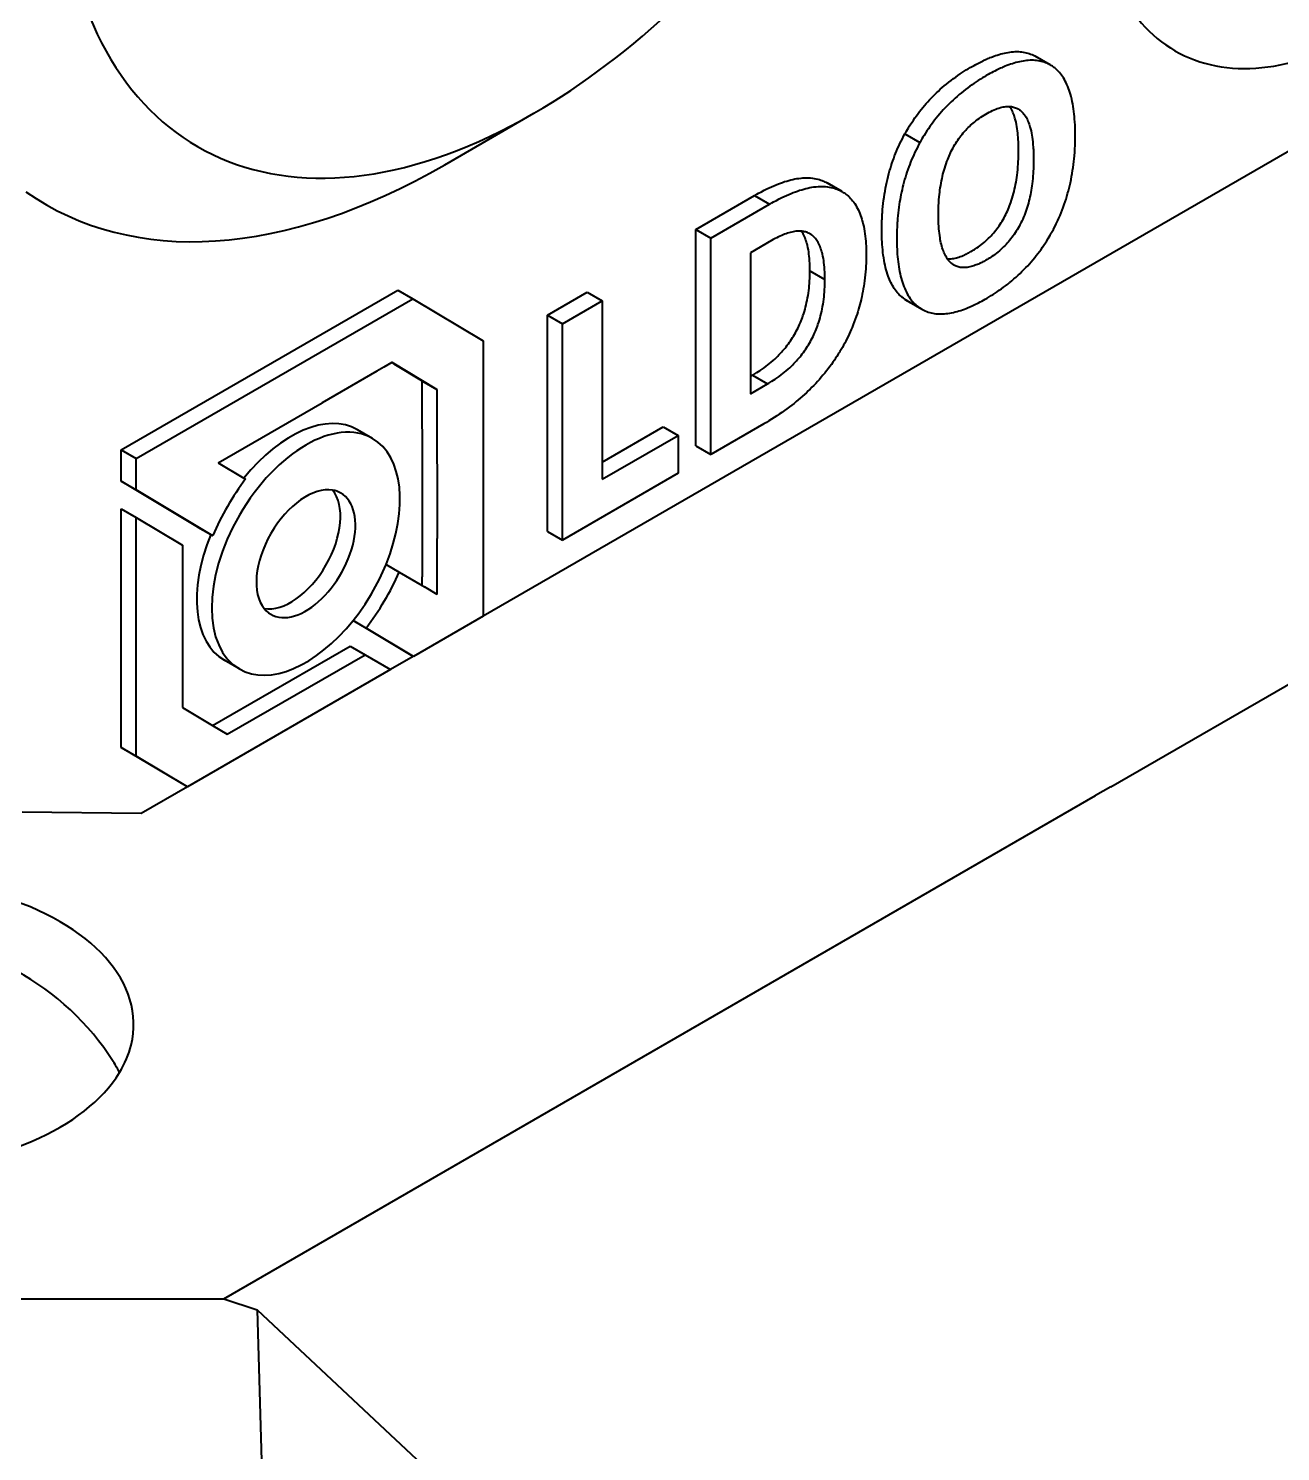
# Model space of a CAD drawing. Header units: millimetres. Extents: x 15 to 415, y 5 to 292.
# Drawn here: x 322.44 to 329.89, y 99.12 to 107.59 of the extents above; entities that cross this region are included whole.
import ezdxf

# ---------------------------------------------------------------- set-up
doc = ezdxf.new("R2010")
doc.units = ezdxf.units.MM
doc.layers.add('Geometries', color=7, linetype='Continuous')

msp = doc.modelspace()

# ---------------------------------------------------------------- linework, layer by layer
at = {"layer": 'Geometries', "linetype": 'Continuous', "lineweight": 40}
for p, q in [((328.8828, 103.0785), (336.6396, 107.5569)), ((328.5222, 107.3729), (328.433, 107.4244)), ((328.5094, 107.3797), (328.5096, 107.3796)), ((328.5097, 107.3795), (328.5096, 107.3796)), ((328.5347, 107.3651), (328.5348, 107.365)), ((328.5348, 107.365), (328.5348, 107.365)), ((330.3988, 107.1247), (325.1487, 104.0936)), ((324.9199, 106.7788), (325.4502, 107.085)), ((327.6577, 106.963), (327.7469, 106.9115)), ((327.1873, 106.6746), (327.2018, 106.6663)), ((326.4134, 106.3943), (326.7632, 106.5963)), ((326.7632, 106.5963), (326.8525, 106.5448)), ((327.284, 106.619), (327.1947, 106.6705)), ((327.2765, 106.6231), (327.2018, 106.6663)), ((326.5026, 106.3428), (326.8525, 106.5448)), ((326.4134, 105.1066), (326.4134, 106.3943)), ((326.4134, 106.3943), (326.5026, 106.3428)), ((326.5026, 105.055), (326.5026, 106.3428)), ((326.8647, 106.3282), (326.739, 106.2556)), ((326.739, 106.2556), (326.739, 105.52)), ((327.0925, 106.148), (327.1818, 106.0965)), ((322.9961, 105.0821), (324.6418, 106.0323)), ((324.6418, 106.0323), (324.7311, 105.9808)), ((325.5309, 105.8848), (325.7672, 106.0213)), ((325.7672, 106.0213), (325.8565, 105.9698)), ((323.0853, 105.0306), (324.7311, 105.9808)), ((324.7311, 105.9808), (325.1487, 105.7321)), ((325.6201, 105.8333), (325.8565, 105.9698)), ((325.8565, 105.9698), (325.8565, 105.0105)), ((327.6571, 105.9783), (327.6577, 105.9779)), ((327.6577, 105.9779), (327.7463, 105.9268)), ((327.669, 105.9709), (327.7582, 105.9194)), ((325.5309, 104.5971), (325.5309, 105.8848)), ((325.5309, 105.8848), (325.6201, 105.8333)), ((325.6201, 104.5455), (325.6201, 105.8333)), ((325.1487, 105.7321), (325.1487, 104.0936)), ((324.557, 105.5739), (324.5165, 105.5504)), ((324.6054, 105.6018), (324.557, 105.5739)), ((324.6072, 105.6028), (324.6054, 105.6018)), ((324.6054, 105.6018), (324.6198, 105.5931)), ((324.8736, 105.4425), (324.6072, 105.6028)), ((324.7844, 105.494), (324.6198, 105.5931)), ((324.5165, 105.5504), (324.1913, 105.3627)), ((324.7844, 105.494), (324.7851, 104.9208)), ((324.7844, 105.494), (324.8736, 105.4425)), ((326.739, 105.52), (326.7513, 105.5271)), ((326.739, 105.52), (326.739, 105.417)), ((326.7513, 105.5271), (326.8405, 105.4756)), ((324.8736, 105.4425), (324.8748, 104.5561)), ((326.739, 105.417), (326.8405, 105.4756)), ((323.5729, 105.0057), (324.1913, 105.3627)), ((326.8181, 105.2372), (326.5026, 105.055)), ((324.4903, 105.1508), (324.401, 105.2023)), ((325.8565, 105.0105), (326.2197, 105.2202)), ((325.8565, 104.9075), (326.3089, 105.1687)), ((326.2197, 105.2202), (326.3089, 105.1687)), ((326.3089, 105.1687), (326.3089, 104.9432)), ((322.9961, 104.8958), (322.9961, 105.0821)), ((322.9961, 105.0821), (323.0853, 105.0306)), ((326.4134, 105.1066), (326.5026, 105.055)), ((323.0853, 104.8443), (323.0853, 105.0306)), ((323.5729, 105.0057), (323.7256, 104.9153)), ((325.8565, 105.0105), (325.8565, 104.9075)), ((323.4511, 104.6238), (322.9961, 104.8958)), ((322.9961, 104.8958), (323.0853, 104.8443)), ((323.7256, 104.9153), (323.7355, 104.9094)), ((324.7851, 104.9208), (324.7859, 104.3266)), ((326.3089, 104.9432), (325.6201, 104.5455)), ((323.5403, 104.5723), (323.0853, 104.8443)), ((322.9961, 103.3126), (322.9961, 104.7324)), ((322.9961, 104.7324), (323.0853, 104.6808)), ((323.0853, 104.6808), (323.3606, 104.5158)), ((323.0853, 103.2611), (323.0853, 104.6808)), ((323.4511, 104.6238), (323.528, 104.5794)), ((323.528, 104.5794), (323.5403, 104.5723)), ((324.8752, 104.2233), (324.8748, 104.5561)), ((325.5309, 104.5971), (325.6201, 104.5455)), ((323.3606, 104.5158), (323.3606, 103.5505)), ((324.5711, 104.4012), (324.6498, 104.3558)), ((324.6498, 104.3558), (324.786, 104.2758)), ((324.786, 104.2758), (324.7859, 104.3266)), ((324.786, 104.2758), (324.8007, 104.2671)), ((324.8752, 104.2233), (324.8007, 104.2671)), ((324.7325, 103.8533), (324.3748, 104.0673)), ((324.3749, 104.0674), (324.4522, 104.0228)), ((325.1487, 104.0936), (324.7341, 103.8542)), ((324.7341, 103.8542), (324.4522, 104.0228)), ((323.5389, 103.4434), (324.3572, 103.9158)), ((324.3572, 103.9158), (324.4464, 103.8643)), ((323.6984, 103.7792), (323.6091, 103.8307)), ((323.6264, 103.3908), (324.4464, 103.8643)), ((324.4464, 103.8643), (324.5973, 103.7752)), ((324.7325, 103.8533), (324.5973, 103.7752)), ((324.7341, 103.8542), (324.7325, 103.8533)), ((324.5973, 103.7752), (323.3907, 103.0786)), ((323.3606, 103.5505), (323.5389, 103.4434)), ((323.5389, 103.4434), (323.6264, 103.3908)), ((323.3892, 103.0778), (322.9961, 103.3126)), ((322.9961, 103.3126), (323.0853, 103.2611)), ((323.3907, 103.0786), (323.0853, 103.2611)), ((323.3892, 103.0778), (323.115, 102.9194)), ((323.3907, 103.0786), (323.3892, 103.0778)), ((328.8828, 103.0785), (328.7915, 103.0258)), ((323.6058, 100.0318), (328.7915, 103.0258)), ((323.115, 102.9194), (322.4056, 102.9266)), ((321.5688, 100.0318), (323.6058, 100.0318)), ((323.6058, 100.0318), (323.8048, 99.967)), ((323.8048, 99.967), (327.288, 96.7007)), ((323.8048, 99.967), (323.8489, 98.3965))]:
    msp.add_line(p, q, dxfattribs=at)
at = {"layer": 'Geometries', "linetype": 'Continuous', "lineweight": 40, "flags": 128}
for points in [[(327.6577, 106.963), (327.6577, 106.9631), (327.6577, 106.9631), (327.6579, 106.9634), (327.658, 106.9636), (327.6582, 106.9639), (327.6585, 106.9646), (327.6592, 106.9657), (327.6603, 106.9677), (327.6623, 106.9714), (327.666, 106.9778), (327.6727, 106.9893), (327.6787, 106.9994), (327.6849, 107.0095), (327.6924, 107.0214), (327.7001, 107.0331), (327.7079, 107.0448), (327.717, 107.0578), (327.7262, 107.0707), (327.7356, 107.0834), (327.7451, 107.0959), (327.7548, 107.1082), (327.7647, 107.1203), (327.7743, 107.1317), (327.784, 107.1429), (327.7938, 107.1538), (327.8037, 107.1646), (327.8137, 107.1752), (327.8238, 107.1855), (327.834, 107.1956), (327.8453, 107.2066), (327.8566, 107.2172), (327.8681, 107.2277), (327.8797, 107.2379), (327.8913, 107.2478), (327.905, 107.2592), (327.9188, 107.2703), (327.9324, 107.2809), (327.9461, 107.2911), (327.9596, 107.301), (327.973, 107.3105), (327.9856, 107.319), (327.998, 107.3273), (328.0103, 107.3352), (328.0224, 107.3428), (328.0343, 107.3501), (328.046, 107.357), (328.0575, 107.3636), (328.0687, 107.3699), (328.0798, 107.3759), (328.0905, 107.3816), (328.0987, 107.3858), (328.1067, 107.3899), (328.1146, 107.3937), (328.1222, 107.3974), (328.1297, 107.4009), (328.1369, 107.4042), (328.144, 107.4074), (328.151, 107.4104), (328.1579, 107.4134), (328.1648, 107.4162), (328.1718, 107.419), (328.1787, 107.4217), (328.1856, 107.4242), (328.1964, 107.4281), (328.2071, 107.4316), (328.2178, 107.435), (328.2284, 107.438), (328.2393, 107.4408), (328.25, 107.4434), (328.2606, 107.4456), (328.2712, 107.4475), (328.2817, 107.4491), (328.2921, 107.4503), (328.3025, 107.4512), (328.3126, 107.4518), (328.3227, 107.452), (328.3326, 107.4519), (328.3423, 107.4513), (328.3518, 107.4505), (328.3612, 107.4492), (328.3704, 107.4476), (328.3794, 107.4457), (328.3883, 107.4433), (328.397, 107.4406), (328.4055, 107.4376), (328.4138, 107.4341), (328.422, 107.4303), (328.43, 107.4261), (328.433, 107.4244)], [(328.5094, 107.3797), (328.5031, 107.3826), (328.4947, 107.3861), (328.4862, 107.3891), (328.4775, 107.3918), (328.4686, 107.3942), (328.4596, 107.3961), (328.4504, 107.3977), (328.441, 107.399), (328.4315, 107.3998), (328.4218, 107.4003), (328.4119, 107.4005), (328.4019, 107.4003), (328.3917, 107.3997), (328.3814, 107.3988), (328.371, 107.3976), (328.3605, 107.396), (328.35, 107.3941), (328.3393, 107.3919), (328.3288, 107.3894), (328.3182, 107.3866), (328.3076, 107.3836), (328.2969, 107.3803), (328.2862, 107.3767), (328.2754, 107.3729), (328.2645, 107.3688), (328.2537, 107.3645), (328.2468, 107.3617), (328.2399, 107.3588), (328.2331, 107.3558), (328.2261, 107.3527), (328.2189, 107.3494), (328.2103, 107.3453), (328.2014, 107.341), (328.1922, 107.3365), (328.1828, 107.3317), (328.1731, 107.3266), (328.1632, 107.3213), (328.1531, 107.3157), (328.1418, 107.3093), (328.1302, 107.3025), (328.1184, 107.2954), (328.1064, 107.288), (328.0942, 107.2803), (328.0819, 107.2722), (328.0694, 107.2638), (328.0568, 107.2551), (328.0441, 107.246), (328.0313, 107.2366), (328.0186, 107.227), (328.006, 107.2171), (327.9932, 107.2069), (327.9805, 107.1963), (327.9682, 107.1857), (327.956, 107.1749), (327.9438, 107.1638), (327.9317, 107.1524), (327.9198, 107.1408), (327.908, 107.1288), (327.8969, 107.1173), (327.886, 107.1056), (327.8752, 107.0936), (327.8645, 107.0813), (327.8539, 107.0688), (327.8441, 107.0567), (327.8344, 107.0444), (327.8248, 107.0319), (327.8154, 107.0192), (327.8062, 107.0063), (327.7971, 106.9933), (327.7883, 106.98), (327.7796, 106.9666), (327.7711, 106.953), (327.7649, 106.9428), (327.7588, 106.9324), (327.7528, 106.922), (327.7498, 106.9168), (327.7484, 106.9141), (327.7476, 106.9128), (327.7473, 106.9122), (327.7471, 106.9118), (327.747, 106.9117), (327.7469, 106.9116), (327.7469, 106.9115), (327.7469, 106.9115)], [(328.5222, 107.3729), (328.5192, 107.3746), (328.5112, 107.3788), (328.5097, 107.3795)], [(328.5347, 107.3651), (328.527, 107.37), (328.5222, 107.3729)], [(328.5347, 107.365), (328.5347, 107.3651), (328.5347, 107.3651), (328.5347, 107.3651)], [(328.5348, 107.365), (328.5347, 107.365), (328.5347, 107.365)], [(328.6708, 106.9522), (328.6707, 106.9728), (328.6702, 106.9933), (328.6695, 107.0137), (328.6684, 107.0338), (328.6673, 107.0495), (328.666, 107.0651), (328.6644, 107.0805), (328.6626, 107.0957), (328.6606, 107.111), (328.6582, 107.1262), (328.6556, 107.141), (328.6527, 107.1557), (328.6495, 107.1701), (328.6461, 107.1842), (328.6423, 107.198), (328.6387, 107.21), (328.6348, 107.2218), (328.6306, 107.2333), (328.6262, 107.2446), (328.6215, 107.2556), (328.6166, 107.266), (328.6114, 107.2762), (328.606, 107.2861), (328.6002, 107.2956), (328.5947, 107.304), (328.589, 107.3121), (328.5831, 107.3199), (328.5769, 107.3274), (328.5704, 107.3345), (328.5649, 107.3402), (328.5592, 107.3457), (328.5533, 107.3509), (328.5488, 107.3547), (328.5441, 107.3583), (328.5394, 107.3618), (328.5371, 107.3635), (328.5359, 107.3643), (328.5353, 107.3647), (328.535, 107.3649), (328.5348, 107.365), (328.5348, 107.365)], [(327.9104, 106.2188), (327.9112, 106.2188), (327.9185, 106.2186), (327.926, 106.2188), (327.9336, 106.2194), (327.9412, 106.2204), (327.949, 106.2217), (327.9564, 106.2232), (327.9638, 106.2251), (327.9713, 106.2272), (327.9789, 106.2296), (327.9865, 106.2323), (327.9956, 106.2357), (328.0048, 106.2396), (328.014, 106.2437), (328.0194, 106.2463), (328.025, 106.249), (328.0308, 106.252), (328.0369, 106.2552), (328.0433, 106.2587), (328.05, 106.2625), (328.0569, 106.2665), (328.0639, 106.2708), (328.0712, 106.2753), (328.0786, 106.2801), (328.0861, 106.2851), (328.0947, 106.2911), (328.1035, 106.2975), (328.1123, 106.3042), (328.1212, 106.3113), (328.1301, 106.3187), (328.1389, 106.3264), (328.1476, 106.3344), (328.1552, 106.3416), (328.1626, 106.349), (328.17, 106.3566), (328.1772, 106.3644), (328.1843, 106.3725), (328.1913, 106.3808), (328.1982, 106.3893), (328.205, 106.398), (328.2116, 106.4069), (328.2181, 106.416), (328.2243, 106.4252), (328.2303, 106.4345), (328.2362, 106.444), (328.2418, 106.4535), (328.2472, 106.4632), (328.2525, 106.473), (328.2576, 106.4829), (328.2624, 106.4929), (328.2671, 106.503), (328.2717, 106.5132), (328.276, 106.5235), (328.2801, 106.5338), (328.284, 106.5441), (328.2877, 106.5544), (328.2922, 106.5677), (328.2964, 106.5809), (328.3003, 106.5941), (328.3039, 106.6073), (328.3073, 106.6204), (328.3104, 106.6335), (328.3133, 106.6466), (328.3161, 106.6608), (328.3187, 106.675), (328.3211, 106.6892), (328.3232, 106.7033), (328.3251, 106.7173), (328.3271, 106.7338), (328.3288, 106.7502), (328.3302, 106.7663), (328.3313, 106.7822), (328.3322, 106.7977), (328.3329, 106.8129), (328.3333, 106.8245), (328.3336, 106.8359), (328.3337, 106.8471), (328.3338, 106.8579), (328.3338, 106.8684), (328.3337, 106.8785), (328.3335, 106.8869), (328.3333, 106.8951), (328.333, 106.9029), (328.3327, 106.9105), (328.3324, 106.9177), (328.3321, 106.9246), (328.3317, 106.9312), (328.3308, 106.9434), (328.3298, 106.9554), (328.3286, 106.9674), (328.3271, 106.9806), (328.3253, 106.9936), (328.3232, 107.0065), (328.3209, 107.0191), (328.3184, 107.0315), (328.3155, 107.0436), (328.3123, 107.0553), (328.3096, 107.0643), (328.3067, 107.0731), (328.3036, 107.0816), (328.3002, 107.0899), (328.2966, 107.0979), (328.2928, 107.1056), (328.2888, 107.1129), (328.2846, 107.12), (328.2808, 107.1257)], [(328.3308, 107.1114), (328.333, 107.1101), (328.3383, 107.1066), (328.3435, 107.1028), (328.3485, 107.0987), (328.353, 107.0945), (328.3573, 107.09), (328.3615, 107.0853), (328.3655, 107.0804), (328.3693, 107.0752), (328.3739, 107.0684), (328.3782, 107.0612), (328.3823, 107.0537), (328.3861, 107.0459), (328.3897, 107.0378), (328.393, 107.0296), (328.396, 107.0213), (328.3989, 107.0127), (328.4015, 107.0038), (328.4047, 106.9921), (328.4076, 106.98), (328.4102, 106.9676), (328.4125, 106.955), (328.4145, 106.9421), (328.4163, 106.9291), (328.4178, 106.9159), (328.4194, 106.8996), (328.4207, 106.8831), (328.4211, 106.8766), (328.4215, 106.87), (328.4218, 106.8631), (328.4221, 106.8559), (328.4224, 106.8469), (328.4227, 106.8375), (328.4229, 106.8278), (328.423, 106.8176), (328.423, 106.8072), (328.423, 106.7964), (328.4228, 106.783), (328.4224, 106.7693), (328.4219, 106.7552), (328.4212, 106.7407), (328.4202, 106.726), (328.4191, 106.7112), (328.4178, 106.6963), (328.4162, 106.6811), (328.4143, 106.6658), (328.4126, 106.653), (328.4107, 106.6402), (328.4086, 106.6274), (328.4063, 106.6145), (328.4038, 106.6015), (328.4011, 106.5885), (328.3981, 106.5755), (328.3952, 106.5635), (328.392, 106.5514), (328.3886, 106.5393), (328.385, 106.5272), (328.3811, 106.515), (328.377, 106.5029), (328.3727, 106.4911), (328.3682, 106.4793), (328.3634, 106.4676), (328.3583, 106.4559), (328.353, 106.4443), (328.3475, 106.4328), (328.3417, 106.4215), (328.3365, 106.4117), (328.331, 106.402), (328.3254, 106.3924), (328.3196, 106.383), (328.3135, 106.3737), (328.3073, 106.3645), (328.3009, 106.3554), (328.2942, 106.3465), (328.2875, 106.3377), (328.2806, 106.3292), (328.2736, 106.321), (328.2664, 106.3129), (328.2592, 106.3051), (328.2519, 106.2975), (328.2444, 106.2901), (328.2369, 106.2829), (328.2282, 106.2749), (328.2193, 106.2672), (328.2104, 106.2598), (328.2015, 106.2527), (328.1927, 106.246), (328.1839, 106.2396), (328.1753, 106.2336), (328.1678, 106.2286), (328.1604, 106.2238), (328.1532, 106.2193), (328.1462, 106.215), (328.1393, 106.211), (328.1328, 106.2073), (328.1264, 106.2038), (328.1204, 106.2006), (328.1145, 106.1976), (328.1079, 106.1944), (328.1014, 106.1913), (328.095, 106.1885), (328.0885, 106.1857), (328.0821, 106.1831), (328.0757, 106.1807), (328.0677, 106.1779), (328.0596, 106.1754), (328.0517, 106.1732), (328.0438, 106.1713), (328.036, 106.1698), (328.0283, 106.1686), (328.021, 106.1677), (328.0139, 106.1672), (328.0069, 106.1671), (328, 106.1673), (327.9932, 106.1678), (327.987, 106.1686), (327.9808, 106.1697), (327.9748, 106.1712), (327.969, 106.173), (327.9632, 106.175), (327.9577, 106.1774), (327.9523, 106.1802), (327.9495, 106.1817)], [(327.9569, 106.9015), (327.961, 106.908), (327.9667, 106.9169), (327.9725, 106.9256), (327.9785, 106.9342), (327.9847, 106.9427), (327.9911, 106.951), (327.998, 106.9598), (328.005, 106.9683), (328.0122, 106.9765), (328.0195, 106.9846), (328.0268, 106.9924), (328.0343, 106.9999), (328.0414, 107.0068), (328.0485, 107.0136), (328.0558, 107.0201), (328.0631, 107.0265), (328.0705, 107.0326), (328.08, 107.0402), (328.0896, 107.0476), (328.0995, 107.0547), (328.1094, 107.0616), (328.1195, 107.0682), (328.1294, 107.0745), (328.1394, 107.0804), (328.1493, 107.0861), (328.1592, 107.0914), (328.1691, 107.0965), (328.1789, 107.1012), (328.1885, 107.1055), (328.1979, 107.1093), (328.2072, 107.1128), (328.2163, 107.1159), (328.2253, 107.1186), (328.2342, 107.1209), (328.2429, 107.1228), (328.2503, 107.124), (328.2576, 107.125), (328.2648, 107.1256), (328.2719, 107.1259), (328.2789, 107.1258), (328.2808, 107.1257)], [(328.2808, 107.1257), (328.2857, 107.1253), (328.2921, 107.1246), (328.2983, 107.1235), (328.3044, 107.1222), (328.3102, 107.1205), (328.3159, 107.1185), (328.3218, 107.116), (328.3275, 107.1132), (328.3308, 107.1114)], [(327.6571, 105.9783), (327.657, 105.9784), (327.6568, 105.9785), (327.6566, 105.9786), (327.6563, 105.9789), (327.6556, 105.9794), (327.6544, 105.9802), (327.6523, 105.9817), (327.6485, 105.9844), (327.642, 105.9895), (327.6363, 105.9944), (327.6307, 105.9994), (327.6243, 106.0056), (327.6181, 106.0122), (327.6121, 106.019), (327.606, 106.0267), (327.6, 106.0346), (327.5944, 106.0429), (327.5889, 106.0514), (327.5837, 106.0603), (327.5788, 106.0694), (327.5743, 106.0782), (327.57, 106.0873), (327.566, 106.0965), (327.5622, 106.106), (327.5585, 106.1157), (327.5541, 106.1283), (327.5501, 106.1412), (327.5463, 106.1544), (327.5428, 106.1678), (327.5396, 106.1815), (327.5367, 106.1955), (327.5341, 106.2096), (327.5314, 106.2253), (327.5291, 106.2412), (327.5271, 106.2571), (327.5253, 106.2731), (327.5239, 106.2891), (327.5226, 106.305), (327.5217, 106.32), (327.521, 106.3348), (327.5204, 106.3496), (327.52, 106.3642), (327.5198, 106.3786), (327.5198, 106.3904), (327.5198, 106.4021), (327.52, 106.4136), (327.5202, 106.4248), (327.5205, 106.4359), (327.5209, 106.4467), (327.5213, 106.4567), (327.5218, 106.4665), (327.5224, 106.4759), (327.5229, 106.4852), (327.5235, 106.4941), (327.525, 106.5121), (327.5266, 106.5302), (327.5286, 106.5484), (327.5308, 106.5668), (327.5333, 106.5853), (327.5361, 106.6039), (327.5392, 106.6226), (327.5423, 106.6398), (327.5457, 106.6571), (327.5494, 106.6745), (327.5534, 106.6919), (327.5577, 106.7094), (327.5623, 106.7269), (327.5665, 106.7419), (327.571, 106.757), (327.5756, 106.772), (327.5805, 106.787), (327.5856, 106.802), (327.5909, 106.8167), (327.5964, 106.8313), (327.6021, 106.8459), (327.6081, 106.8604), (327.6144, 106.8752), (327.621, 106.89), (327.6278, 106.9047), (327.6349, 106.9194), (327.6422, 106.934), (327.6498, 106.9485), (327.6577, 106.963)], [(328.6007, 106.5298), (328.6049, 106.5417), (328.6105, 106.5581), (328.6158, 106.5745), (328.6209, 106.591), (328.6256, 106.6075), (328.63, 106.6236), (328.6342, 106.6398), (328.6381, 106.6559), (328.6417, 106.672), (328.6456, 106.6903), (328.6491, 106.7085), (328.6524, 106.7266), (328.6553, 106.7447), (328.658, 106.7627), (328.6603, 106.7803), (328.6624, 106.7978), (328.6642, 106.8151), (328.6658, 106.8324), (328.6674, 106.8529), (328.6687, 106.8731), (328.6696, 106.8932), (328.6703, 106.9131), (328.6707, 106.9328), (328.6708, 106.9522)], [(327.7469, 106.9115), (327.7391, 106.897), (327.7315, 106.8825), (327.7241, 106.8679), (327.7171, 106.8533), (327.7103, 106.8386), (327.7038, 106.8242), (327.6976, 106.8097), (327.6916, 106.7951), (327.6859, 106.7805), (327.6803, 106.7656), (327.6749, 106.7506), (327.6698, 106.7356), (327.6649, 106.7206), (327.6602, 106.7055), (327.6558, 106.6905), (327.6516, 106.6754), (327.6476, 106.6604), (327.6439, 106.6454), (327.6404, 106.6305), (327.6371, 106.6156), (327.634, 106.6008), (327.6312, 106.5863), (327.6286, 106.5718), (327.6261, 106.5574), (327.6239, 106.543), (327.6214, 106.526), (327.6192, 106.5091), (327.6173, 106.4923), (327.6156, 106.4756), (327.6141, 106.459), (327.6128, 106.4426), (327.6122, 106.4335), (327.6116, 106.4242), (327.611, 106.4146), (327.6106, 106.4047), (327.6101, 106.3946), (327.6098, 106.3842), (327.6095, 106.3737), (327.6092, 106.3629), (327.6091, 106.3491), (327.609, 106.3351), (327.6091, 106.3208), (327.6094, 106.3063), (327.6099, 106.2916), (327.6105, 106.2768), (327.6113, 106.2619), (327.6123, 106.2469), (327.6136, 106.2319), (327.6151, 106.2168), (327.6167, 106.2021), (327.6187, 106.1873), (327.6209, 106.1726), (327.6233, 106.158), (327.6259, 106.1441), (327.6288, 106.1303), (327.632, 106.1167), (327.6354, 106.1034), (327.6391, 106.0903), (327.6431, 106.0775), (327.6472, 106.0657), (327.6515, 106.0542), (327.6561, 106.043), (327.661, 106.032), (327.6662, 106.0214), (327.6714, 106.0116), (327.6768, 106.0021), (327.6825, 105.9929), (327.6885, 105.9841), (327.6948, 105.9756), (327.7014, 105.9675), (327.7082, 105.9598), (327.7153, 105.9524), (327.7227, 105.9454), (327.7284, 105.9404), (327.7342, 105.9356), (327.7402, 105.9311), (327.7433, 105.9289), (327.7448, 105.9278), (327.7456, 105.9273), (327.746, 105.927), (327.7462, 105.9269), (327.7462, 105.9269)], [(327.857, 106.4824), (327.8572, 106.4997), (327.8575, 106.5171), (327.8581, 106.5346), (327.859, 106.5523), (327.8602, 106.5702), (327.8617, 106.5881), (327.863, 106.6015), (327.8645, 106.615), (327.8662, 106.6285), (327.8682, 106.6421), (327.8703, 106.6559), (327.8727, 106.6698), (327.8753, 106.6837), (327.8782, 106.6978), (327.881, 106.71), (327.884, 106.7224), (327.8871, 106.7348), (327.8906, 106.7472), (327.8943, 106.7596), (327.8982, 106.7721), (327.9025, 106.7849), (327.9071, 106.7977), (327.912, 106.8105), (327.9159, 106.8201), (327.9199, 106.8298), (327.9242, 106.8394), (327.9266, 106.8447), (327.9277, 106.847), (327.9282, 106.8481), (327.9284, 106.8486), (327.9286, 106.8488), (327.9286, 106.8489), (327.9286, 106.8489), (327.9286, 106.849)], [(327.9286, 106.849), (327.9336, 106.8591), (327.9387, 106.8692), (327.944, 106.8791), (327.9488, 106.8876)], [(327.9488, 106.8876), (327.9495, 106.8888), (327.9551, 106.8985), (327.9569, 106.9015)], [(326.7632, 106.5963), (326.765, 106.5973), (326.7668, 106.5984), (326.7686, 106.5994), (326.7703, 106.6004), (326.7759, 106.6036), (326.7859, 106.6091), (326.8037, 106.6187), (326.8197, 106.627), (326.8355, 106.6349), (326.8497, 106.6417), (326.8639, 106.6482), (326.878, 106.6544), (326.8921, 106.6603), (326.9046, 106.6652), (326.9171, 106.6699), (326.9296, 106.6743), (326.942, 106.6784), (326.9543, 106.6822), (326.9666, 106.6857), (326.9788, 106.6888), (326.9909, 106.6917), (327.0032, 106.6942), (327.0154, 106.6963), (327.0275, 106.6981), (327.0395, 106.6994), (327.0513, 106.7004), (327.0628, 106.701), (327.0741, 106.7011), (327.0852, 106.7008), (327.0961, 106.7002), (327.1071, 106.6991), (327.1179, 106.6975), (327.1285, 106.6955), (327.1389, 106.6931), (327.1491, 106.6903), (327.157, 106.6877), (327.1647, 106.6848), (327.1724, 106.6817), (327.1799, 106.6783), (327.1873, 106.6746)], [(327.1873, 106.6746), (327.1873, 106.6746), (327.1873, 106.6746), (327.1873, 106.6746), (327.1873, 106.6746), (327.1883, 106.6741), (327.1893, 106.6735), (327.1903, 106.673), (327.1912, 106.6725), (327.1922, 106.6719), (327.1932, 106.6714), (327.1941, 106.6708), (327.1947, 106.6705)], [(326.8525, 106.5448), (326.8542, 106.5458), (326.856, 106.5468), (326.8578, 106.5479), (326.8596, 106.5489), (326.8652, 106.552), (326.8752, 106.5576), (326.893, 106.5672), (326.9089, 106.5755), (326.9248, 106.5834), (326.9389, 106.5902), (326.9531, 106.5967), (326.9672, 106.6029), (326.9813, 106.6088), (326.9938, 106.6137), (327.0063, 106.6184), (327.0188, 106.6228), (327.0312, 106.6269), (327.0435, 106.6307), (327.0558, 106.6342), (327.068, 106.6373), (327.0802, 106.6401), (327.0925, 106.6427), (327.1046, 106.6448), (327.1167, 106.6466), (327.1287, 106.6479), (327.1406, 106.6489), (327.152, 106.6494), (327.1633, 106.6496), (327.1744, 106.6493), (327.1854, 106.6486), (327.1963, 106.6475), (327.2071, 106.646), (327.2177, 106.644), (327.2281, 106.6416), (327.2383, 106.6387), (327.2462, 106.6362), (327.254, 106.6333), (327.2616, 106.6302), (327.2691, 106.6268), (327.2765, 106.6231)], [(327.2765, 106.6231), (327.2765, 106.6231), (327.2765, 106.6231), (327.2765, 106.6231), (327.2766, 106.6231), (327.2766, 106.6231), (327.2766, 106.6231), (327.2766, 106.623), (327.2767, 106.623), (327.2769, 106.6229), (327.2772, 106.6227), (327.2778, 106.6224), (327.279, 106.6217), (327.2815, 106.6204), (327.284, 106.619)], [(327.284, 106.619), (327.2864, 106.6176), (327.2912, 106.6146), (327.296, 106.6115), (327.3022, 106.6072), (327.3082, 106.6027), (327.3141, 106.5979), (327.321, 106.5919), (327.3277, 106.5856), (327.3342, 106.579), (327.3404, 106.5721), (327.3465, 106.5648), (327.3529, 106.5564), (327.3591, 106.5476), (327.365, 106.5384), (327.3705, 106.5289), (327.3758, 106.5191), (327.3807, 106.5092), (327.3854, 106.4989), (327.3898, 106.4884), (327.3939, 106.4775), (327.3975, 106.467), (327.401, 106.4562), (327.4042, 106.4452), (327.4071, 106.434), (327.4099, 106.4226), (327.4124, 106.411), (327.4151, 106.3972), (327.4175, 106.383), (327.4196, 106.3687), (327.4214, 106.3541), (327.423, 106.3391), (327.4243, 106.3238), (327.4254, 106.3084), (327.4261, 106.2957)], [(328.5576, 106.4279), (328.5609, 106.4346), (328.5672, 106.448), (328.5732, 106.4615), (328.5801, 106.4774), (328.5867, 106.4933), (328.593, 106.5093), (328.5991, 106.5253), (328.6007, 106.5298)], [(327.9104, 106.2188), (327.9084, 106.2216), (327.9042, 106.2283), (327.9001, 106.2354), (327.8963, 106.2428), (327.8927, 106.2505), (327.8893, 106.2584), (327.8861, 106.2665), (327.8829, 106.2756), (327.8799, 106.2849), (327.8771, 106.2944), (327.8746, 106.3042), (327.8722, 106.3142), (327.8701, 106.3243), (327.8682, 106.3346), (327.8664, 106.3451), (327.8645, 106.3581), (327.8628, 106.3713), (327.8614, 106.3846), (327.8602, 106.3981), (327.8592, 106.4118), (327.8582, 106.4292), (327.8576, 106.4468), (327.8572, 106.4645), (327.857, 106.4824)], [(328.5336, 106.3813), (328.5408, 106.3945), (328.5477, 106.4079), (328.5544, 106.4212), (328.5576, 106.4279)], [(327.0421, 106.3837), (327.0391, 106.3839), (327.0317, 106.3842), (327.0241, 106.3842), (327.0163, 106.3838), (327.0084, 106.383), (327.0004, 106.3819), (326.9922, 106.3805), (326.984, 106.3788), (326.9757, 106.3767), (326.9673, 106.3744), (326.9589, 106.3718), (326.9506, 106.3689), (326.9422, 106.3659), (326.9338, 106.3626), (326.9253, 106.359), (326.9152, 106.3545), (326.9051, 106.3498), (326.895, 106.3447), (326.8849, 106.3394), (326.8748, 106.3339), (326.8647, 106.3282)], [(327.0925, 106.148), (327.0924, 106.1627), (327.0921, 106.1775), (327.0916, 106.1921), (327.0908, 106.2065), (327.0897, 106.2208), (327.0884, 106.2349), (327.0869, 106.248), (327.0851, 106.2609), (327.0831, 106.2735), (327.0807, 106.2858), (327.0781, 106.298), (327.0756, 106.3076), (327.073, 106.317), (327.0701, 106.3262), (327.067, 106.3352), (327.0636, 106.3439), (327.06, 106.3524), (327.0561, 106.3605), (327.0524, 106.3674), (327.0486, 106.374), (327.0445, 106.3803), (327.0421, 106.3837)], [(327.0923, 106.3684), (327.0896, 106.37), (327.0839, 106.3728), (327.0783, 106.3753), (327.0725, 106.3774), (327.0666, 106.3793), (327.0606, 106.3808), (327.0536, 106.3822), (327.0464, 106.3833), (327.0421, 106.3837)], [(327.1818, 106.0965), (327.1817, 106.1112), (327.1813, 106.1259), (327.1808, 106.1405), (327.18, 106.155), (327.179, 106.1693), (327.1776, 106.1834), (327.1761, 106.1965), (327.1743, 106.2094), (327.1723, 106.222), (327.17, 106.2343), (327.1673, 106.2464), (327.1649, 106.2561), (327.1622, 106.2655), (327.1594, 106.2747), (327.1562, 106.2837), (327.1529, 106.2924), (327.1492, 106.3009), (327.1453, 106.309), (327.1417, 106.3159), (327.1378, 106.3225), (327.1337, 106.3288), (327.1295, 106.3348), (327.125, 106.3405), (327.1202, 106.3459), (327.1153, 106.351), (327.1101, 106.3558), (327.1052, 106.3597), (327.1002, 106.3634), (327.095, 106.3668), (327.0923, 106.3684)], [(328.2803, 106.0782), (328.2815, 106.0791), (328.2939, 106.0893), (328.3064, 106.0999), (328.3184, 106.1104), (328.3304, 106.1212), (328.3422, 106.1322), (328.354, 106.1436), (328.3656, 106.1551), (328.3771, 106.167), (328.3879, 106.1784), (328.3985, 106.19), (328.409, 106.2019), (328.4194, 106.214), (328.4297, 106.2264), (328.4392, 106.2384), (328.4487, 106.2505), (328.458, 106.2628), (328.4671, 106.2754), (328.476, 106.288), (328.4848, 106.3009), (328.4934, 106.314), (328.5019, 106.3272), (328.5101, 106.3405), (328.5162, 106.3506), (328.5221, 106.3607), (328.5279, 106.371), (328.5308, 106.3761), (328.5322, 106.3787), (328.5329, 106.38), (328.5333, 106.3806), (328.5334, 106.3809), (328.5335, 106.3811), (328.5336, 106.3812), (328.5336, 106.3812), (328.5336, 106.3813), (328.5336, 106.3813), (328.5336, 106.3813), (328.5336, 106.3813)], [(327.4261, 106.2957), (327.4262, 106.2928), (327.4268, 106.277), (327.4271, 106.2611), (327.4273, 106.2451)], [(327.4273, 106.2451), (327.4271, 106.2282), (327.4268, 106.2111), (327.4262, 106.1939), (327.4254, 106.1765), (327.4243, 106.159), (327.423, 106.1417), (327.4214, 106.1243), (327.4195, 106.1068), (327.4174, 106.0892), (327.4152, 106.0734), (327.4128, 106.0575), (327.4102, 106.0415), (327.4073, 106.0254), (327.4041, 106.0093), (327.4007, 105.9931), (327.397, 105.9769), (327.3967, 105.9755)], [(327.9168, 106.2102), (327.9129, 106.2153), (327.9104, 106.2188)], [(327.9278, 106.1981), (327.9226, 106.2034), (327.9176, 106.2092), (327.9168, 106.2102)], [(327.9495, 106.1817), (327.947, 106.1832), (327.942, 106.1865), (327.9383, 106.1891), (327.9347, 106.192), (327.9312, 106.1949), (327.9295, 106.1965), (327.9287, 106.1973), (327.9283, 106.1977), (327.9281, 106.1979), (327.9279, 106.1979), (327.9279, 106.198), (327.9279, 106.198), (327.9278, 106.198), (327.9278, 106.1981)], [(326.7513, 105.5271), (326.7519, 105.5275), (326.7525, 105.5278), (326.7531, 105.5282), (326.7537, 105.5285), (326.7557, 105.5297), (326.7592, 105.5317), (326.7654, 105.5355), (326.7765, 105.5423), (326.7864, 105.5486), (326.7963, 105.5551), (326.8081, 105.5631), (326.8199, 105.5715), (326.8316, 105.5802), (326.842, 105.5882), (326.8524, 105.5965), (326.8627, 105.6051), (326.8729, 105.6139), (326.883, 105.623), (326.8931, 105.6325), (326.9007, 105.6399), (326.9082, 105.6475), (326.9156, 105.6552), (326.923, 105.6632), (326.9303, 105.6713), (326.9373, 105.6795), (326.9443, 105.6878), (326.9512, 105.6963), (326.9578, 105.705), (326.9645, 105.7139), (326.971, 105.7229), (326.9773, 105.732), (326.9835, 105.7413), (326.9895, 105.7507), (326.9952, 105.76), (327.0008, 105.7695), (327.0063, 105.7791), (327.0115, 105.7888), (327.0167, 105.7988), (327.0218, 105.809), (327.0266, 105.8192), (327.0312, 105.8294), (327.0356, 105.8396), (327.0398, 105.8497), (327.0437, 105.8598), (327.0475, 105.8699), (327.0511, 105.8801), (327.0555, 105.8932), (327.0595, 105.9064), (327.0634, 105.9195), (327.0669, 105.9326), (327.0701, 105.9458), (327.0731, 105.9588), (327.0759, 105.9719), (327.0787, 105.9865), (327.0812, 106.001), (327.0834, 106.0155), (327.0854, 106.0299), (327.0871, 106.0442), (327.0885, 106.0584), (327.0897, 106.0726), (327.0908, 106.088), (327.0916, 106.1032), (327.0921, 106.1183), (327.0924, 106.1332), (327.0925, 106.148)], [(326.8405, 105.4756), (326.8411, 105.476), (326.8417, 105.4763), (326.8424, 105.4767), (326.843, 105.477), (326.8449, 105.4782), (326.8484, 105.4802), (326.8546, 105.4839), (326.8658, 105.4908), (326.8757, 105.4971), (326.8856, 105.5036), (326.8974, 105.5116), (326.9091, 105.52), (326.9208, 105.5286), (326.9312, 105.5367), (326.9416, 105.545), (326.9519, 105.5535), (326.9621, 105.5624), (326.9723, 105.5715), (326.9823, 105.581), (326.9899, 105.5884), (326.9974, 105.596), (327.0049, 105.6037), (327.0122, 105.6117), (327.0195, 105.6198), (327.0266, 105.628), (327.0335, 105.6363), (327.0404, 105.6448), (327.0471, 105.6534), (327.0537, 105.6623), (327.0602, 105.6714), (327.0666, 105.6805), (327.0727, 105.6898), (327.0787, 105.6992), (327.0845, 105.7085), (327.0901, 105.718), (327.0955, 105.7276), (327.1008, 105.7373), (327.106, 105.7473), (327.111, 105.7574), (327.1158, 105.7677), (327.1204, 105.7779), (327.1249, 105.7881), (327.129, 105.7982), (327.133, 105.8083), (327.1367, 105.8184), (327.1403, 105.8285), (327.1447, 105.8417), (327.1488, 105.8549), (327.1526, 105.868), (327.1561, 105.8811), (327.1594, 105.8942), (327.1624, 105.9073), (327.1651, 105.9204), (327.1679, 105.935), (327.1704, 105.9495), (327.1726, 105.964), (327.1746, 105.9784), (327.1763, 105.9927), (327.1777, 106.0069), (327.1789, 106.021), (327.18, 106.0365), (327.1808, 106.0517), (327.1813, 106.0668), (327.1817, 106.0817), (327.1818, 106.0965)], [(327.7582, 105.9194), (327.7622, 105.9171), (327.7704, 105.9129), (327.7787, 105.9091), (327.7872, 105.9056), (327.7959, 105.9025), (327.8048, 105.8998), (327.8139, 105.8975), (327.8231, 105.8955), (327.8325, 105.8939), (327.842, 105.8927), (327.8518, 105.8918), (327.8617, 105.8914), (327.8718, 105.8913), (327.882, 105.8915), (327.8924, 105.8922), (327.9029, 105.8932), (327.9135, 105.8945), (327.9242, 105.8962), (327.935, 105.8982), (327.9459, 105.9005), (327.9566, 105.9031), (327.9674, 105.906), (327.9783, 105.9092), (327.9892, 105.9126), (328.0002, 105.9163), (328.0112, 105.9203), (328.0222, 105.9246), (328.0333, 105.929), (328.0403, 105.932), (328.0473, 105.935), (328.0543, 105.9381), (328.0615, 105.9414), (328.0688, 105.9448), (328.0776, 105.949), (328.0866, 105.9535), (328.0959, 105.9582), (328.1054, 105.9631), (328.1152, 105.9683), (328.1251, 105.9738), (328.1353, 105.9795), (328.1467, 105.9861), (328.1583, 105.993), (328.1701, 106.0002), (328.1821, 106.0077), (328.1942, 106.0155), (328.2065, 106.0237), (328.2189, 106.0322), (328.2314, 106.041), (328.2439, 106.0501), (328.2565, 106.0596), (328.269, 106.0692), (328.2803, 106.0782)], [(327.3967, 105.9755), (327.3931, 105.9606), (327.3895, 105.9467), (327.3857, 105.9328), (327.3817, 105.9189), (327.3775, 105.9049), (327.373, 105.8909), (327.3684, 105.877), (327.3626, 105.8605), (327.3566, 105.8442), (327.3503, 105.8279), (327.3437, 105.8117), (327.3379, 105.798), (327.3319, 105.7844), (327.3257, 105.7708), (327.3193, 105.7573), (327.3127, 105.7438), (327.3058, 105.7304), (327.2992, 105.7178), (327.2924, 105.7052), (327.2854, 105.6927), (327.2782, 105.6802), (327.2708, 105.6678)], [(327.669, 105.9709), (327.665, 105.9733), (327.6577, 105.9779)], [(327.7462, 105.9269), (327.7463, 105.9268), (327.7464, 105.9267), (327.7464, 105.9267), (327.7464, 105.9267), (327.7464, 105.9267), (327.7464, 105.9268)], [(327.7464, 105.9268), (327.7542, 105.9218), (327.7582, 105.9194)], [(327.2708, 105.6678), (327.27, 105.6666), (327.2693, 105.6653), (327.2685, 105.664), (327.2677, 105.6627), (327.2653, 105.6588), (327.2609, 105.6517), (327.2529, 105.6392), (327.2456, 105.6281), (327.2383, 105.6171), (327.2293, 105.6042), (327.2203, 105.5914), (327.211, 105.5788), (327.201, 105.5655), (327.1908, 105.5524), (327.1804, 105.5395), (327.1699, 105.5268), (327.1593, 105.5143), (327.1485, 105.502), (327.1377, 105.49), (327.1267, 105.4781), (327.1157, 105.4665), (327.1045, 105.4551), (327.0935, 105.4441), (327.0824, 105.4333), (327.0712, 105.4227), (327.0599, 105.4123), (327.0476, 105.4013), (327.0353, 105.3905), (327.0229, 105.3799), (327.0105, 105.3696), (326.998, 105.3594), (326.9854, 105.3495), (326.9705, 105.338), (326.9556, 105.3269), (326.9406, 105.316), (326.9256, 105.3054), (326.9102, 105.2948), (326.8948, 105.2846), (326.8795, 105.2746), (326.8641, 105.2648), (326.8487, 105.2554), (326.8334, 105.2462), (326.8181, 105.2372)]]:
    msp.add_lwpolyline(points, dxfattribs=at)
at = {"layer": 'Geometries', "linetype": 'Continuous', "lineweight": 40}
msp.add_arc((321.6115, 100.5908), 1.586, 32.52099, 147.47901, dxfattribs=at)
for centre, major_axis, start_param, end_param in [((324.9199, 110.6572), (2.375, 4.1136), 0.459477, 2.975979), ((325.4502, 110.351), (-2, -3.4641), 2.752718, 7.068583), ((325.4502, 110.351), (-2, -3.4641), 0.785398, 1.99644), ((330.3891, 109.4057), (1.125, 1.9486), 2.356194, 3.926991), ((324.9199, 110.6572), (-2.375, -4.1136), 6.232842, 7.068583), ((324.0051, 104.5165), (-0.3959, -0.6858), 3.141593, 4.449662), ((324.0943, 104.465), (-0.3959, -0.6858), 3.141593, 6.283185), ((324.0943, 104.465), (-0.3959, -0.6858), 1.804281, 3.141593), ((324.0987, 104.4725), (0.472, 0.8175), 1.360736, 1.776425), ((324.0943, 104.465), (0.2083, 0.3608), 0.215868, 2.925724), ((324.0051, 104.5165), (0.2083, 0.3608), 3.357461, 6.067317), ((324.0943, 104.465), (0.2083, 0.3608), 2.925724, 6.283185), ((324.0943, 104.465), (0.2083, 0.3608), 0, 0.215868), ((324.0051, 104.5165), (-0.3959, -0.6858), 4.946928, 6.283185), ((324.0943, 104.465), (-0.3959, -0.6858), 1.31026, 1.804281), ((324.0987, 104.4725), (0.472, 0.8175), 4.48511, 4.898329), ((324.0943, 104.465), (-0.3959, -0.6858), 0, 1.309982), ((324.0943, 104.465), (-0.3959, -0.6858), 1.309982, 1.31026), ((321.5696, 101.6643), (-1.5, 0), 3.000174, 6.71597), ((321.5696, 101.6643), (-1.5, 0), 2.804606, 3.000174), ((321.6115, 101.1592), (-1.425, 0), 3.410747, 3.494309), ((321.5696, 101.6643), (-1.5, 0), 0.432784, 2.804606)]:
    msp.add_ellipse(centre, major_axis=major_axis, ratio=0.57735, start_param=start_param, end_param=end_param, dxfattribs=at)

doc.saveas('drawing.dxf')
